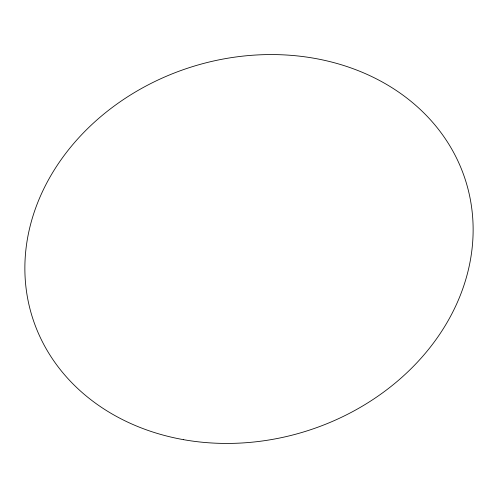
<?xml version="1.0" encoding="UTF-8"?>
<svg xmlns="http://www.w3.org/2000/svg" width="498" height="498" viewBox="0 0 498 498"><rect width="100%" height="100%" fill="white"/><g stroke="black" fill="none" stroke-linecap="round" stroke-linejoin="round"><path stroke-width="0.75" d="M183.557 439.672A227.132 190.921 -17.4 0 0 467.367 186.626A227.132 190.921 -17.4 0 0 96.077 120.703A227.132 190.921 -17.4 0 0 183.557 439.672"/></g></svg>
